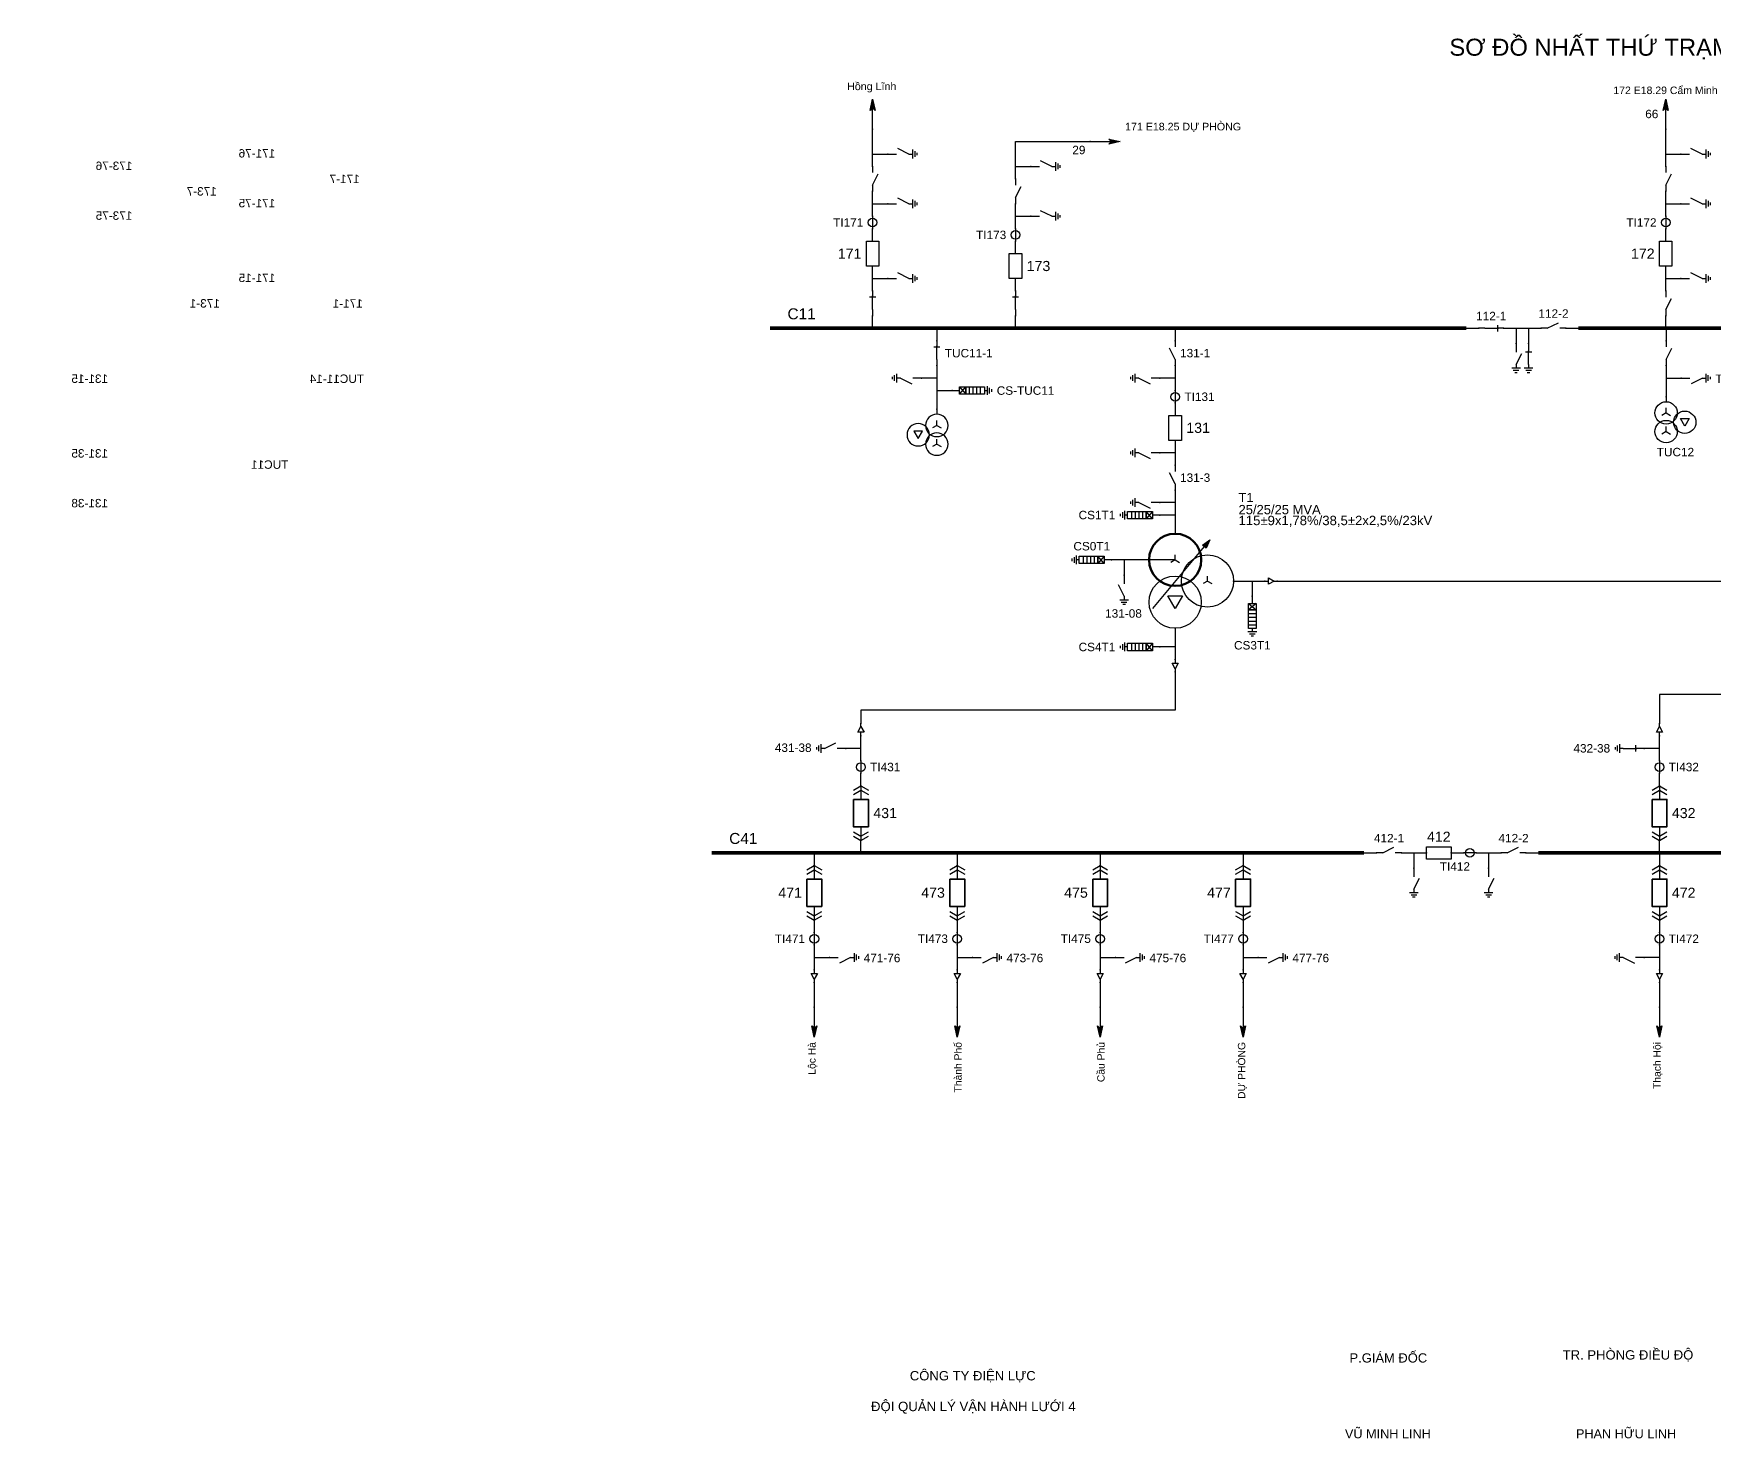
# Model space of a CAD drawing. Header units: millimetres. Extents: x -387 to 411, y 7 to 290.
# Drawn here: x -113.6 to 224.1, y 7.4 to 289.9 of the extents above; entities that cross this region are included whole.
import ezdxf

# ---------------------------------------------------------------- set-up
doc = ezdxf.new("R2010")
doc.units = ezdxf.units.MM
for name, color, linetype, lineweight in [('BUSBAR_110KV', 1, 'Continuous', 50), ('BUSBAR_22KV', 5, 'Continuous', 50), ('HV_110KV', 1, 'Continuous', 25), ('MV_22KV', 5, 'Continuous', 25), ('MV_35KV', 30, 'Continuous', 25)]:
    doc.layers.add(name, color=color, linetype=linetype, lineweight=lineweight)
doc.layers.add('SYM_PORTS', color=8, linetype='Continuous', plot=False)
doc.layers.add('TEXT', color=7, linetype='Continuous')
doc.styles.add('SLD_TEXT', font='arial.ttf')

# ---------------------------------------------------------------- blocks, each defined once
blk = doc.blocks.new('SYM_DISCONNECTOR_CLOSED')
at = {"lineweight": 25}
for points in [[(-0.625, 1.25), (0.625, 1.25)], [(0, 2.5), (0, 1.25)], [(0, -1.25), (0, 1.5)], [(0, -1.25), (0, -2.5)]]:
    blk.add_lwpolyline(points, dxfattribs=at)
at = {"layer": 'SYM_PORTS'}
for p in [(0, 2.5), (0, -2.5)]:
    blk.add_point(p, dxfattribs=at)
blk.add_attdef('DEVICE_CODE', (1.625, -0.5), '', height=2)
blk = doc.blocks.new('SYM_EARTHING_SWITCH_OPEN')
at = {"lineweight": 25}
for points in [[(0, -1.25), (-1.125, 1)], [(0, 3), (0, 1.25)], [(-0.875, -2), (0.875, -2)], [(-0.5625, -2.4375), (0.5625, -2.4375)], [(-0.25, -2.875), (0.25, -2.875)], [(0, -1.25), (0, -2)]]:
    blk.add_lwpolyline(points, dxfattribs=at)
at = {"layer": 'SYM_PORTS'}
blk.add_point((0, 3), dxfattribs=at)
blk.add_attdef('DEVICE_CODE', (1.875, 0), '', height=2)
blk = doc.blocks.new('SYM_CIRCUIT_BREAKER')
at = {"lineweight": 25}
blk.add_lwpolyline([(-1.25, 2.5), (1.25, 2.5), (1.25, -2.5), (-1.25, -2.5)], close=True, dxfattribs=at)
at = {"layer": 'SYM_PORTS'}
for p in [(0, 2.5), (0, -2.5)]:
    blk.add_point(p, dxfattribs=at)
blk.add_attdef('DEVICE_CODE', (2.25, -0.5), '', height=2)
at = {"flags": 1}
blk.add_attdef('RATING', (2.25, -3.5), '', height=2, dxfattribs=at)
blk = doc.blocks.new('SYM_CURRENT_TRANSFORMER')
at = {"lineweight": 25}
blk.add_lwpolyline([(0, 1.25), (0, -1.25)], dxfattribs=at)
blk.add_circle((0, 0), 0.875, dxfattribs=at)
at = {"layer": 'SYM_PORTS'}
for p in [(0, 1.25), (0, -1.25)]:
    blk.add_point(p, dxfattribs=at)
blk.add_attdef('DEVICE_CODE', (1.875, -1.75), '', height=2)
at = {"flags": 1}
blk.add_attdef('RATIO', (1.875, -4.75), '', height=2, dxfattribs=at)
blk = doc.blocks.new('SYM_DISCONNECTOR_OPEN')
at = {"lineweight": 25}
for points in [[(0, -1.25), (-1.125, 1)], [(0, 2.5), (0, 1.25)], [(0, -1.25), (0, -2.5)]]:
    blk.add_lwpolyline(points, dxfattribs=at)
at = {"layer": 'SYM_PORTS'}
for p in [(0, 2.5), (0, -2.5)]:
    blk.add_point(p, dxfattribs=at)
blk.add_attdef('DEVICE_CODE', (1, -0.5), '', height=2)
blk = doc.blocks.new('SYM_LINE_FEEDER_ARROW')
blk.add_hatch(color=7).paths.add_polyline_path([(0, -3), (-0.5, -0.75), (0, -1.25), (0.5, -0.75)])
at = {"lineweight": 25}
blk.add_lwpolyline([(0, 3), (0, -1.25)], dxfattribs=at)
blk.add_lwpolyline([(0, -3), (-0.5, -0.75), (0, -1.25), (0.5, -0.75)], close=True, dxfattribs=at)
at = {"layer": 'SYM_PORTS'}
blk.add_point((0, 3), dxfattribs=at)
blk.add_attdef('LINE_NAME', (1.5, 0), '', height=2)
blk = doc.blocks.new('SYM_SURGE_ARRESTER')
at = {"lineweight": 25}
for points in [[(0, 4), (0, 2.5)], [(-0.75, 2.5), (0.75, 1.25)], [(0.75, 2.5), (-0.75, 1.25)], [(-0.75, 0.5), (0.75, 0.5)], [(-0.875, -3.125), (0.875, -3.125)], [(-0.75, -0.25), (0.75, -0.25)], [(-0.75, -1), (0.75, -1)], [(-0.75, -1.75), (0.75, -1.75)], [(0, -2.5), (0, -3.125)], [(-0.5625, -3.5625), (0.5625, -3.5625)], [(-0.25, -4), (0.25, -4)]]:
    blk.add_lwpolyline(points, dxfattribs=at)
for points in [[(-0.75, 2.5), (0.75, 2.5), (0.75, 1.25), (-0.75, 1.25)], [(-0.75, 1.25), (0.75, 1.25), (0.75, -2.5), (-0.75, -2.5)]]:
    blk.add_lwpolyline(points, close=True, dxfattribs=at)
at = {"layer": 'SYM_PORTS'}
blk.add_point((0, 4), dxfattribs=at)
blk.add_attdef('DEVICE_CODE', (1.875, 1), '', height=2)
blk = doc.blocks.new('SYM_VOLTAGE_TRANSFORMER')
at = {"lineweight": 25}
for points in [[(0, 4.625), (0, 3.625)], [(0, 1.375), (-0.8625, 0.875)], [(0, 1.375), (0, 2.375)], [(0, 1.375), (0.8625, 0.875)], [(0, -2.375), (-0.8625, -2.875)], [(0, -2.375), (0, -1.375)], [(0, -2.375), (0.8625, -2.875)]]:
    blk.add_lwpolyline(points, dxfattribs=at)
blk.add_lwpolyline([(2.875, 0.25), (4.625, 0.25), (3.75, -1.25)], close=True, dxfattribs=at)
for centre in [(0, 1.375), (3.75, -0.5), (0, -2.375)]:
    blk.add_circle(centre, 2.25, dxfattribs=at)
at = {"layer": 'SYM_PORTS'}
blk.add_point((0, 4.625), dxfattribs=at)
blk.add_attdef('DEVICE_CODE', (7, 1.625), '', height=2)
at = {"flags": 1}
blk.add_attdef('RATIO', (7, -1.375), '', height=2, dxfattribs=at)
blk = doc.blocks.new('SYM_TRANSFORMER_3W')
blk.add_hatch(color=7).paths.add_polyline_path([(3.75, 8.25), (3.0125, 6.575), (2.2375, 7.225)])
at = {"lineweight": 25}
for points in [[(-7.75, -5.5), (3.0125, 7.35)], [(-3.25, 4.25), (-8.5, 4.25)], [(-3.25, 4.25), (-4.1125, 3.75)], [(-3.25, 4.25), (-3.25, 5.25)], [(-3.25, 4.25), (-2.3875, 3.75)], [(3.25, 0), (2.3875, -0.5)], [(3.25, 0), (3.25, 1)], [(3.25, 0), (4.1125, -0.5)]]:
    blk.add_lwpolyline(points, dxfattribs=at)
for points in [[(3.75, 8.25), (3.0125, 6.575), (2.2375, 7.225)], [(-4.75, -3), (-1.75, -3), (-3.25, -5.5)]]:
    blk.add_lwpolyline(points, close=True, dxfattribs=at)
at = {"lineweight": 50}
blk.add_circle((-3.25, 4.25), 5.25, dxfattribs=at)
at = {"lineweight": 25}
for centre in [(3.25, 0), (-3.25, -4.25)]:
    blk.add_circle(centre, 5.25, dxfattribs=at)
at = {"layer": 'SYM_PORTS'}
for p in [(-3.25, 9.5), (-8.5, 4.25), (8.5, 0), (-3.25, -9.5)]:
    blk.add_point(p, dxfattribs=at)
blk.add_attdef('DEVICE_CODE', (9.5, 6.5), '', height=2)
at = {"flags": 1}
for tag, p in [('POWER', (9.5, 3.5)), ('VOLTAGE_RATIO', (9.5, 0.5))]:
    blk.add_attdef(tag, p, '', height=2, dxfattribs=at)
blk = doc.blocks.new('SYM_CABLE_TERMINATION')
at = {"lineweight": 25}
blk.add_lwpolyline([(-0.625, 0.5), (0.625, 0.5), (0, -0.625)], close=True, dxfattribs=at)
for points in [[(0, 1.25), (0, 0.5)], [(0, -0.625), (0, -1.25)]]:
    blk.add_lwpolyline(points, dxfattribs=at)
at = {"layer": 'SYM_PORTS'}
for p in [(0, 1.25), (0, -1.25)]:
    blk.add_point(p, dxfattribs=at)
blk = doc.blocks.new('SYM_EARTHING_SWITCH_CLOSED')
at = {"lineweight": 25}
for points in [[(-0.625, 1.25), (0.625, 1.25)], [(0, 3), (0, 1.25)], [(0, -1.25), (0, 1.5)], [(-0.875, -2), (0.875, -2)], [(-0.5625, -2.4375), (0.5625, -2.4375)], [(-0.25, -2.875), (0.25, -2.875)], [(0, -1.25), (0, -2)]]:
    blk.add_lwpolyline(points, dxfattribs=at)
at = {"layer": 'SYM_PORTS'}
blk.add_point((0, 3), dxfattribs=at)
blk.add_attdef('DEVICE_CODE', (1.875, 0), '', height=2)
blk = doc.blocks.new('SYM_DRAWOUT_BREAKER')
at = {"lineweight": 25}
for points in [[(-1.5, 4.625), (0, 5.5), (1.5, 4.625)], [(-1.5, 3.75), (0, 4.625), (1.5, 3.75)], [(0, 5.5), (0, 2.75)], [(0, -2.75), (0, -5.5)], [(-1.5, -3.75), (0, -4.625), (1.5, -3.75)], [(-1.5, -4.625), (0, -5.5), (1.5, -4.625)]]:
    blk.add_lwpolyline(points, dxfattribs=at)
at = {"lineweight": 35}
blk.add_lwpolyline([(-1.5, 2.75), (1.5, 2.75), (1.5, -2.75), (-1.5, -2.75)], close=True, dxfattribs=at)
at = {"layer": 'SYM_PORTS'}
for p in [(0, 5.5), (0, -5.5)]:
    blk.add_point(p, dxfattribs=at)
blk.add_attdef('DEVICE_CODE', (2.5, 2.5), '', height=2)
at = {"flags": 1}
blk.add_attdef('RATING', (2.5, -0.5), '', height=2, dxfattribs=at)

msp = doc.modelspace()

# ---------------------------------------------------------------- linework, layer by layer
at = {"layer": 'BUSBAR_110KV', "const_width": 0.734}
for points in [[(34.45, 230.63), (174.41, 230.63)], [(196.94, 230.63), (327.4, 230.63)]]:
    msp.add_lwpolyline(points, dxfattribs=at)
at = {"layer": 'BUSBAR_22KV', "const_width": 0.734}
for points in [[(22.74, 125.13), (153.87, 125.13)], [(188.92, 125.13), (294.83, 125.13)]]:
    msp.add_lwpolyline(points, dxfattribs=at)
at = {"layer": 'HV_110KV'}
for points in [[(55.07, 265.68), (55.07, 270.7)], [(214.51, 265.68), (214.51, 270.7)], [(83.8, 263.18), (83.8, 268.19), (98.84, 268.19)], [(55.07, 263.18), (55.07, 265.68)], [(55.07, 265.68), (58.12, 265.68)], [(214.51, 263.18), (214.51, 265.68)], [(214.51, 265.68), (217.56, 265.68)], [(83.8, 260.67), (83.8, 263.18)], [(83.8, 263.18), (86.85, 263.18)], [(55.07, 255.67), (55.07, 258.18)], [(214.51, 255.67), (214.51, 258.18)], [(55.07, 253.16), (55.07, 255.67)], [(55.07, 255.67), (58.12, 255.67)], [(83.8, 253.16), (83.8, 255.67)], [(214.51, 253.16), (214.51, 255.67)], [(214.51, 255.67), (217.56, 255.67)], [(55.07, 248.15), (55.07, 250.66)], [(83.8, 250.65), (83.8, 253.16)], [(83.8, 253.16), (86.85, 253.16)], [(214.51, 248.15), (214.51, 250.66)], [(83.8, 245.65), (83.8, 248.15)], [(55.07, 240.65), (55.07, 243.15)], [(214.51, 240.65), (214.51, 243.15)], [(55.07, 238.14), (55.07, 240.65)], [(55.07, 240.65), (58.12, 240.65)], [(83.8, 238.14), (83.8, 240.65)], [(214.51, 238.14), (214.51, 240.65)], [(214.51, 240.65), (217.56, 240.65)], [(55.07, 230.63), (55.07, 233.14)], [(83.8, 230.63), (83.8, 233.14)], [(214.51, 230.63), (214.51, 233.14)], [(67.99, 230.63), (67.99, 228.12)], [(115.89, 230.63), (115.89, 228.12)], [(174.41, 230.63), (176.91, 230.63)], [(181.91, 230.63), (184.42, 230.63)], [(184.42, 230.63), (184.42, 227.58)], [(184.42, 230.63), (186.93, 230.63)], [(186.93, 230.63), (186.93, 227.58)], [(186.93, 230.63), (189.44, 230.63)], [(194.44, 230.63), (196.94, 230.63)], [(214.57, 230.63), (214.57, 228.12)], [(67.99, 223.12), (67.99, 220.62)], [(115.89, 223.12), (115.89, 220.62)], [(214.57, 223.12), (214.57, 220.62)], [(67.99, 220.62), (64.93, 220.62)], [(67.99, 220.62), (67.99, 218.11)], [(115.89, 220.62), (112.84, 220.62)], [(115.89, 220.62), (115.89, 218.11)], [(214.57, 220.62), (217.62, 220.62)], [(214.57, 220.62), (214.57, 216.86)], [(67.99, 218.11), (71.04, 218.11)], [(67.99, 218.11), (67.99, 214.35)], [(115.89, 215.61), (115.89, 213.1)], [(115.89, 208.1), (115.89, 205.59)], [(115.89, 205.59), (112.84, 205.59)], [(115.89, 205.59), (115.89, 203.09)], [(115.89, 198.09), (115.89, 195.58)], [(115.89, 195.58), (112.84, 195.58)], [(115.89, 193.07), (112.84, 193.07)], [(115.89, 195.58), (115.89, 193.07)], [(115.89, 193.07), (115.89, 189.31)], [(105.63, 184.06), (103.12, 184.06)], [(110.64, 184.06), (105.63, 184.06)], [(105.63, 184.06), (105.63, 181.01)]]:
    msp.add_lwpolyline(points, dxfattribs=at)
at = {"layer": 'MV_22KV'}
for points in [[(115.89, 170.31), (115.89, 166.55)], [(115.89, 166.55), (112.84, 166.55)], [(115.89, 166.55), (115.89, 164.04)], [(115.89, 161.54), (115.89, 158.84), (115.89, 153.86), (52.73, 153.86), (52.73, 151.16)], [(52.73, 146.15), (52.73, 148.66)], [(213.24, 146.15), (213.24, 148.66)], [(52.73, 146.15), (49.67, 146.15)], [(52.73, 143.65), (52.73, 146.15)], [(213.24, 146.15), (210.19, 146.15)], [(213.24, 143.65), (213.24, 146.15)], [(52.73, 138.64), (52.73, 141.15)], [(213.24, 138.64), (213.24, 141.15)], [(43.36, 125.13), (43.36, 122.62)], [(52.73, 125.13), (52.73, 127.64)], [(72.09, 125.13), (72.09, 122.62)], [(100.81, 125.13), (100.81, 122.62)], [(129.54, 125.13), (129.54, 122.62)], [(153.87, 125.13), (156.37, 125.13)], [(161.37, 125.13), (163.88, 125.13)], [(163.88, 125.13), (163.88, 122.08)], [(163.88, 125.13), (166.39, 125.13)], [(171.39, 125.13), (173.89, 125.13)], [(176.39, 125.13), (178.9, 125.13)], [(178.9, 125.13), (178.9, 122.08)], [(178.9, 125.13), (181.41, 125.13)], [(186.41, 125.13), (188.92, 125.13)], [(213.24, 125.13), (213.24, 127.64)], [(213.24, 125.13), (213.24, 122.62)], [(43.36, 111.62), (43.36, 109.12)], [(72.09, 111.62), (72.09, 109.12)], [(100.81, 111.62), (100.81, 109.12)], [(129.54, 111.62), (129.54, 109.12)], [(213.24, 111.62), (213.24, 109.12)], [(43.36, 106.62), (43.36, 104.11)], [(72.09, 106.62), (72.09, 104.11)], [(100.81, 106.62), (100.81, 104.11)], [(129.54, 106.62), (129.54, 104.11)], [(213.24, 106.62), (213.24, 104.11)], [(43.36, 104.11), (46.41, 104.11)], [(43.36, 104.11), (43.36, 101.6)], [(72.09, 104.11), (75.14, 104.11)], [(72.09, 104.11), (72.09, 101.6)], [(100.81, 104.11), (103.87, 104.11)], [(100.81, 104.11), (100.81, 101.6)], [(129.54, 104.11), (132.6, 104.11)], [(129.54, 104.11), (129.54, 101.6)], [(213.24, 104.11), (210.19, 104.11)], [(213.24, 104.11), (213.24, 101.6)], [(43.36, 99.1), (43.36, 94.09)], [(72.09, 99.1), (72.09, 94.09)], [(100.81, 99.1), (100.81, 94.09)], [(129.54, 99.1), (129.54, 94.09)], [(213.24, 99.1), (213.24, 94.09)]]:
    msp.add_lwpolyline(points, dxfattribs=at)
msp.add_lwpolyline([(259.7, 161.54), (259.7, 158.84), (259.7, 156.97), (239.5, 156.97, 1), (237.5, 156.97), (213.24, 156.97), (213.24, 153.86), (213.24, 151.16)], format="xyb", dxfattribs=at)
at = {"layer": 'MV_35KV'}
msp.add_lwpolyline([(136.41, 179.81), (139.11, 179.81), (238.5, 179.81), (238.5, 155.47), (325.5, 155.47), (325.5, 54.97), (403.5, 54.97), (403.5, 117.97), (391.5, 117.97), (391.5, 120.64, -1), (391.5, 122.64), (391.5, 176.47), (405, 176.47), (405, 258.63), (382.32, 258.63), (379.62, 258.63)], format="xyb", dxfattribs=at)
for points in [[(127.64, 179.81), (131.4, 179.81)], [(131.4, 179.81), (131.4, 176.76)], [(131.4, 179.81), (133.91, 179.81)]]:
    msp.add_lwpolyline(points, dxfattribs=at)

# ---------------------------------------------------------------- block references
at = {"layer": 'HV_110KV'}
for p, rotation in [((55.07, 273.7), 180), ((214.51, 273.7), 180), ((101.84, 268.19), 90)]:
    msp.add_blockref('SYM_LINE_FEEDER_ARROW', p, dxfattribs=dict(at, rotation=rotation))
ref = msp.add_blockref('SYM_EARTHING_SWITCH_OPEN', (220.56, 265.68), dxfattribs=dict(at, xscale=-1, rotation=90))
ref.add_attrib('DEVICE_CODE', '172-76', (224.43, 264.97), dxfattribs={"layer": 'TEXT', "extrusion": (0, 0, -1), "height": 1.696, "style": 'SLD_TEXT'})
ref = msp.add_blockref('SYM_EARTHING_SWITCH_OPEN', (61.12, 265.68), dxfattribs=dict(at, xscale=-1, rotation=90))
ref.add_attrib('DEVICE_CODE', '171-76', (64.99, 264.97), dxfattribs={"layer": 'TEXT', "extrusion": (0, 0, -1), "height": 1.696, "style": 'SLD_TEXT'})
ref = msp.add_blockref('SYM_EARTHING_SWITCH_OPEN', (89.85, 263.18), dxfattribs=dict(at, xscale=-1, rotation=90))
ref.add_attrib('DEVICE_CODE', '173-76', (93.72, 262.46), dxfattribs={"layer": 'TEXT', "extrusion": (0, 0, -1), "height": 1.696, "style": 'SLD_TEXT'})
ref = msp.add_blockref('SYM_DISCONNECTOR_OPEN', (214.51, 260.68), dxfattribs=dict(at, xscale=-1))
ref.add_attrib('DEVICE_CODE', '172-7', (207.46, 259.82), dxfattribs={"layer": 'TEXT', "extrusion": (0, 0, -1), "height": 1.696, "style": 'SLD_TEXT'})
ref = msp.add_blockref('SYM_DISCONNECTOR_OPEN', (83.8, 258.17), dxfattribs=dict(at, xscale=-1))
ref.add_attrib('DEVICE_CODE', '173-7', (76.75, 257.33), dxfattribs={"layer": 'TEXT', "extrusion": (0, 0, -1), "height": 1.696, "style": 'SLD_TEXT'})
ref = msp.add_blockref('SYM_DISCONNECTOR_OPEN', (55.07, 260.68), dxfattribs=dict(at, xscale=-1))
ref.add_attrib('DEVICE_CODE', '171-7', (48.02, 259.82), dxfattribs={"layer": 'TEXT', "extrusion": (0, 0, -1), "height": 1.696, "style": 'SLD_TEXT'})
ref = msp.add_blockref('SYM_EARTHING_SWITCH_OPEN', (220.56, 255.67), dxfattribs=dict(at, xscale=-1, rotation=90))
ref.add_attrib('DEVICE_CODE', '172-75', (224.43, 254.96), dxfattribs={"layer": 'TEXT', "extrusion": (0, 0, -1), "height": 1.696, "style": 'SLD_TEXT'})
ref = msp.add_blockref('SYM_EARTHING_SWITCH_OPEN', (61.12, 255.67), dxfattribs=dict(at, xscale=-1, rotation=90))
ref.add_attrib('DEVICE_CODE', '171-75', (64.99, 254.96), dxfattribs={"layer": 'TEXT', "extrusion": (0, 0, -1), "height": 1.696, "style": 'SLD_TEXT'})
ref = msp.add_blockref('SYM_EARTHING_SWITCH_OPEN', (89.85, 253.16), dxfattribs=dict(at, xscale=-1, rotation=90))
ref.add_attrib('DEVICE_CODE', '173-75', (93.72, 252.45), dxfattribs={"layer": 'TEXT', "extrusion": (0, 0, -1), "height": 1.696, "style": 'SLD_TEXT'})
ref = msp.add_blockref('SYM_CURRENT_TRANSFORMER', (55.07, 251.91), dxfattribs=at)
ref.add_attrib('DEVICE_CODE', 'TI171', (47.15, 251.06), dxfattribs={"layer": 'TEXT', "height": 1.696, "style": 'SLD_TEXT'})
ref = msp.add_blockref('SYM_CURRENT_TRANSFORMER', (83.8, 249.4), dxfattribs=at)
ref.add_attrib('DEVICE_CODE', 'TI173', (75.88, 248.57), dxfattribs={"layer": 'TEXT', "height": 1.696, "style": 'SLD_TEXT'})
ref = msp.add_blockref('SYM_CURRENT_TRANSFORMER', (214.51, 251.91), dxfattribs=at)
ref.add_attrib('DEVICE_CODE', 'TI172', (206.59, 251.06), dxfattribs={"layer": 'TEXT', "height": 1.696, "style": 'SLD_TEXT'})
ref = msp.add_blockref('SYM_CIRCUIT_BREAKER', (55.07, 245.65), dxfattribs=at)
ref.add_attrib('DEVICE_CODE', '171', (48.08, 244.63), dxfattribs={"layer": 'TEXT', "height": 2.038, "style": 'SLD_TEXT'})
ref = msp.add_blockref('SYM_CIRCUIT_BREAKER', (214.51, 245.65), dxfattribs=at)
ref.add_attrib('DEVICE_CODE', '172', (207.52, 244.63), dxfattribs={"layer": 'TEXT', "height": 2.038, "style": 'SLD_TEXT'})
ref = msp.add_blockref('SYM_CIRCUIT_BREAKER', (83.8, 243.15), dxfattribs=at)
ref.add_attrib('DEVICE_CODE', '173', (86.04, 242.14), dxfattribs={"layer": 'TEXT', "height": 2.04, "style": 'SLD_TEXT'})
ref = msp.add_blockref('SYM_EARTHING_SWITCH_OPEN', (220.56, 240.65), dxfattribs=dict(at, xscale=-1, rotation=90))
ref.add_attrib('DEVICE_CODE', '172-25', (224.43, 239.93), dxfattribs={"layer": 'TEXT', "extrusion": (0, 0, -1), "height": 1.696, "style": 'SLD_TEXT'})
ref = msp.add_blockref('SYM_EARTHING_SWITCH_OPEN', (61.12, 240.65), dxfattribs=dict(at, xscale=-1, rotation=90))
ref.add_attrib('DEVICE_CODE', '171-15', (64.99, 239.93), dxfattribs={"layer": 'TEXT', "extrusion": (0, 0, -1), "height": 1.696, "style": 'SLD_TEXT'})
ref = msp.add_blockref('SYM_DISCONNECTOR_OPEN', (214.51, 235.64), dxfattribs=dict(at, xscale=-1))
ref.add_attrib('DEVICE_CODE', '172-2', (207.46, 234.79), dxfattribs={"layer": 'TEXT', "extrusion": (0, 0, -1), "height": 1.696, "style": 'SLD_TEXT'})
ref = msp.add_blockref('SYM_DISCONNECTOR_CLOSED', (83.8, 235.64), dxfattribs=dict(at, xscale=-1))
ref.add_attrib('DEVICE_CODE', '173-1', (76.13, 234.8), dxfattribs={"layer": 'TEXT', "extrusion": (0, 0, -1), "height": 1.696, "style": 'SLD_TEXT'})
ref = msp.add_blockref('SYM_DISCONNECTOR_CLOSED', (55.07, 235.64), dxfattribs=dict(at, xscale=-1))
ref.add_attrib('DEVICE_CODE', '171-1', (47.4, 234.79), dxfattribs={"layer": 'TEXT', "extrusion": (0, 0, -1), "height": 1.696, "style": 'SLD_TEXT'})
ref = msp.add_blockref('SYM_DISCONNECTOR_CLOSED', (179.41, 230.63), dxfattribs=dict(at, rotation=270))
ref.add_attrib('DEVICE_CODE', '112-1', (176.39, 232.25), dxfattribs={"layer": 'TEXT', "height": 1.696, "style": 'SLD_TEXT'})
ref = msp.add_blockref('SYM_DISCONNECTOR_OPEN', (191.94, 230.63), dxfattribs=dict(at, rotation=270))
ref.add_attrib('DEVICE_CODE', '112-2', (188.91, 232.75), dxfattribs={"layer": 'TEXT', "height": 1.696, "style": 'SLD_TEXT'})
ref = msp.add_blockref('SYM_DISCONNECTOR_OPEN', (214.57, 225.62), dxfattribs=dict(at, xscale=-1))
ref.add_attrib('DEVICE_CODE', 'TUC12-2', (203.97, 224.78), dxfattribs={"layer": 'TEXT', "extrusion": (0, 0, -1), "height": 1.696, "style": 'SLD_TEXT'})
ref = msp.add_blockref('SYM_EARTHING_SWITCH_CLOSED', (186.93, 224.58), dxfattribs=dict(at, xscale=-1))
ref.add_attrib('DEVICE_CODE', '112-25', (190.61, 219.01), dxfattribs={"layer": 'TEXT', "extrusion": (0, 0, -1), "height": 1.696, "style": 'SLD_TEXT'})
ref = msp.add_blockref('SYM_EARTHING_SWITCH_OPEN', (184.42, 224.58), dxfattribs=dict(at, xscale=-1))
ref.add_attrib('DEVICE_CODE', '112-15', (180.86, 219.01), dxfattribs={"layer": 'TEXT', "extrusion": (0, 0, -1), "height": 1.696, "style": 'SLD_TEXT'})
ref = msp.add_blockref('SYM_DISCONNECTOR_CLOSED', (67.99, 225.62), dxfattribs=at)
ref.add_attrib('DEVICE_CODE', 'TUC11-1', (69.6, 224.78), dxfattribs={"layer": 'TEXT', "height": 1.696, "style": 'SLD_TEXT'})
ref = msp.add_blockref('SYM_DISCONNECTOR_OPEN', (115.89, 225.62), dxfattribs=at)
ref.add_attrib('DEVICE_CODE', '131-1', (116.88, 224.79), dxfattribs={"layer": 'TEXT', "height": 1.696, "style": 'SLD_TEXT'})
ref = msp.add_blockref('SYM_EARTHING_SWITCH_OPEN', (253.65, 220.62), dxfattribs=dict(at, xscale=-1, rotation=270))
ref.add_attrib('DEVICE_CODE', '132-25', (242.41, 219.65), dxfattribs={"layer": 'TEXT', "extrusion": (0, 0, -1), "height": 1.696, "style": 'SLD_TEXT'})
ref = msp.add_blockref('SYM_EARTHING_SWITCH_OPEN', (109.84, 220.62), dxfattribs=dict(at, xscale=-1, rotation=270))
ref.add_attrib('DEVICE_CODE', '131-15', (98.6, 219.65), dxfattribs={"layer": 'TEXT', "extrusion": (0, 0, -1), "height": 1.696, "style": 'SLD_TEXT'})
ref = msp.add_blockref('SYM_EARTHING_SWITCH_OPEN', (61.93, 220.62), dxfattribs=dict(at, xscale=-1, rotation=270))
ref.add_attrib('DEVICE_CODE', 'TUC11-14', (47.15, 219.64), dxfattribs={"layer": 'TEXT', "extrusion": (0, 0, -1), "height": 1.696, "style": 'SLD_TEXT'})
ref = msp.add_blockref('SYM_EARTHING_SWITCH_OPEN', (220.62, 220.62), dxfattribs=dict(at, rotation=90))
ref.add_attrib('DEVICE_CODE', 'TUC12-24', (224.49, 219.64), dxfattribs={"layer": 'TEXT', "height": 1.696, "style": 'SLD_TEXT'})
ref = msp.add_blockref('SYM_SURGE_ARRESTER', (75.04, 218.11), dxfattribs=dict(at, rotation=90))
ref.add_attrib('DEVICE_CODE', 'CS-TUC11', (80.03, 217.26), dxfattribs={"layer": 'TEXT', "height": 1.696, "style": 'SLD_TEXT'})
ref = msp.add_blockref('SYM_CURRENT_TRANSFORMER', (115.89, 216.86), dxfattribs=at)
ref.add_attrib('DEVICE_CODE', 'TI131', (117.76, 216.02), dxfattribs={"layer": 'TEXT', "height": 1.696, "style": 'SLD_TEXT'})
ref = msp.add_blockref('SYM_VOLTAGE_TRANSFORMER', (214.57, 212.23), dxfattribs=at)
ref.add_attrib('DEVICE_CODE', 'TUC12', (212.7, 204.89), dxfattribs={"layer": 'TEXT', "height": 1.696, "style": 'SLD_TEXT'})
ref = msp.add_blockref('SYM_VOLTAGE_TRANSFORMER', (67.99, 209.72), dxfattribs=dict(at, xscale=-1))
ref.add_attrib('DEVICE_CODE', 'TUC11', (62.36, 202.38), dxfattribs={"layer": 'TEXT', "extrusion": (0, 0, -1), "height": 1.696, "style": 'SLD_TEXT'})
ref = msp.add_blockref('SYM_CIRCUIT_BREAKER', (115.89, 210.6), dxfattribs=at)
ref.add_attrib('DEVICE_CODE', '131', (118.13, 209.6), dxfattribs={"layer": 'TEXT', "height": 2.04, "style": 'SLD_TEXT'})
ref = msp.add_blockref('SYM_EARTHING_SWITCH_OPEN', (253.65, 205.59), dxfattribs=dict(at, xscale=-1, rotation=270))
ref.add_attrib('DEVICE_CODE', '132-35', (242.41, 204.63), dxfattribs={"layer": 'TEXT', "extrusion": (0, 0, -1), "height": 1.696, "style": 'SLD_TEXT'})
ref = msp.add_blockref('SYM_EARTHING_SWITCH_OPEN', (109.84, 205.59), dxfattribs=dict(at, xscale=-1, rotation=270))
ref.add_attrib('DEVICE_CODE', '131-35', (98.6, 204.63), dxfattribs={"layer": 'TEXT', "extrusion": (0, 0, -1), "height": 1.696, "style": 'SLD_TEXT'})
ref = msp.add_blockref('SYM_DISCONNECTOR_OPEN', (115.89, 200.59), dxfattribs=at)
ref.add_attrib('DEVICE_CODE', '131-3', (116.88, 199.75), dxfattribs={"layer": 'TEXT', "height": 1.696, "style": 'SLD_TEXT'})
ref = msp.add_blockref('SYM_EARTHING_SWITCH_OPEN', (253.65, 195.58), dxfattribs=dict(at, xscale=-1, rotation=270))
ref.add_attrib('DEVICE_CODE', '132-38', (242.41, 194.62), dxfattribs={"layer": 'TEXT', "extrusion": (0, 0, -1), "height": 1.696, "style": 'SLD_TEXT'})
ref = msp.add_blockref('SYM_EARTHING_SWITCH_OPEN', (109.84, 195.58), dxfattribs=dict(at, xscale=-1, rotation=270))
ref.add_attrib('DEVICE_CODE', '131-38', (98.6, 194.62), dxfattribs={"layer": 'TEXT', "extrusion": (0, 0, -1), "height": 1.696, "style": 'SLD_TEXT'})
ref = msp.add_blockref('SYM_TRANSFORMER_3W', (119.14, 179.81), dxfattribs=at)
ref.add_attrib('DEVICE_CODE', 'T1', (128.63, 195.68), dxfattribs={"layer": 'TEXT', "height": 1.858, "style": 'SLD_TEXT'})
ref = msp.add_blockref('SYM_SURGE_ARRESTER', (108.84, 193.07), dxfattribs=dict(at, rotation=270))
ref.add_attrib('DEVICE_CODE', 'CS1T1', (96.48, 192.23), dxfattribs={"layer": 'TEXT', "height": 1.696, "style": 'SLD_TEXT'})
ref = msp.add_blockref('SYM_SURGE_ARRESTER', (99.12, 184.06), dxfattribs=dict(at, rotation=270))
ref.add_attrib('DEVICE_CODE', 'CS0T1', (95.44, 185.96), dxfattribs={"layer": 'TEXT', "height": 1.696, "style": 'SLD_TEXT'})
ref = msp.add_blockref('SYM_EARTHING_SWITCH_OPEN', (105.63, 178.01), dxfattribs=at)
ref.add_attrib('DEVICE_CODE', '131-08', (101.82, 172.44), dxfattribs={"layer": 'TEXT', "height": 1.696, "style": 'SLD_TEXT'})
at = {"layer": 'MV_22KV'}
ref = msp.add_blockref('SYM_SURGE_ARRESTER', (108.84, 166.55), dxfattribs=dict(at, rotation=270))
ref.add_attrib('DEVICE_CODE', 'CS4T1', (96.48, 165.7), dxfattribs={"layer": 'TEXT', "height": 1.696, "style": 'SLD_TEXT'})
for name, p in [('SYM_CABLE_TERMINATION', (115.89, 162.79)), ('SYM_CABLE_TERMINATION', (43.36, 100.35)), ('SYM_CABLE_TERMINATION', (72.09, 100.35)), ('SYM_CABLE_TERMINATION', (100.81, 100.35)), ('SYM_CABLE_TERMINATION', (129.54, 100.35)), ('SYM_CABLE_TERMINATION', (213.24, 100.35)), ('SYM_LINE_FEEDER_ARROW', (43.36, 91.09)), ('SYM_LINE_FEEDER_ARROW', (72.09, 91.09)), ('SYM_LINE_FEEDER_ARROW', (100.81, 91.09)), ('SYM_LINE_FEEDER_ARROW', (129.54, 91.09)), ('SYM_LINE_FEEDER_ARROW', (213.24, 91.09))]:
    msp.add_blockref(name, p, dxfattribs=at)
ref = msp.add_blockref('SYM_VOLTAGE_TRANSFORMER', (238.88, 146.03), dxfattribs=dict(at, xscale=-1, rotation=180))
ref.add_attrib('DEVICE_CODE', 'TUC42', (237, 151.68), dxfattribs={"layer": 'TEXT', "extrusion": (0, 0, -1), "height": 1.696, "style": 'SLD_TEXT'})
at = {"layer": 'MV_22KV', "rotation": 180}
for p in [(52.73, 149.91), (213.24, 149.91)]:
    msp.add_blockref('SYM_CABLE_TERMINATION', p, dxfattribs=at)
at = {"layer": 'MV_22KV'}
ref = msp.add_blockref('SYM_EARTHING_SWITCH_OPEN', (46.67, 146.15), dxfattribs=dict(at, rotation=270))
ref.add_attrib('DEVICE_CODE', '431-38', (35.43, 145.44), dxfattribs={"layer": 'TEXT', "height": 1.696, "style": 'SLD_TEXT'})
ref = msp.add_blockref('SYM_EARTHING_SWITCH_CLOSED', (207.19, 146.15), dxfattribs=dict(at, rotation=270))
ref.add_attrib('DEVICE_CODE', '432-38', (195.95, 145.32), dxfattribs={"layer": 'TEXT', "height": 1.696, "style": 'SLD_TEXT'})
ref = msp.add_blockref('SYM_CURRENT_TRANSFORMER', (52.73, 142.4), dxfattribs=at)
ref.add_attrib('DEVICE_CODE', 'TI431', (54.59, 141.56), dxfattribs={"layer": 'TEXT', "height": 1.696, "style": 'SLD_TEXT'})
ref = msp.add_blockref('SYM_CURRENT_TRANSFORMER', (213.24, 142.4), dxfattribs=at)
ref.add_attrib('DEVICE_CODE', 'TI432', (215.11, 141.56), dxfattribs={"layer": 'TEXT', "height": 1.696, "style": 'SLD_TEXT'})
ref = msp.add_blockref('SYM_DRAWOUT_BREAKER', (52.73, 133.14), dxfattribs=at)
ref.add_attrib('DEVICE_CODE', '431', (55.22, 132.13), dxfattribs={"layer": 'TEXT', "height": 2.04, "style": 'SLD_TEXT'})
ref = msp.add_blockref('SYM_DRAWOUT_BREAKER', (213.24, 133.14), dxfattribs=at)
ref.add_attrib('DEVICE_CODE', '432', (215.73, 132.13), dxfattribs={"layer": 'TEXT', "height": 2.04, "style": 'SLD_TEXT'})
ref = msp.add_blockref('SYM_EARTHING_SWITCH_OPEN', (244.93, 127.64), dxfattribs=dict(at, xscale=-1, rotation=90))
ref.add_attrib('DEVICE_CODE', 'TUC42-24', (248.8, 126.92), dxfattribs={"layer": 'TEXT', "extrusion": (0, 0, -1), "height": 1.696, "style": 'SLD_TEXT'})
ref = msp.add_blockref('SYM_DISCONNECTOR_OPEN', (158.87, 125.13), dxfattribs=dict(at, rotation=270))
ref.add_attrib('DEVICE_CODE', '412-1', (155.85, 127.25), dxfattribs={"layer": 'TEXT', "height": 1.696, "style": 'SLD_TEXT'})
ref = msp.add_blockref('SYM_CIRCUIT_BREAKER', (168.89, 125.13), dxfattribs=dict(at, rotation=270))
ref.add_attrib('DEVICE_CODE', '412', (166.51, 127.37), dxfattribs={"layer": 'TEXT', "height": 2.038, "style": 'SLD_TEXT'})
ref = msp.add_blockref('SYM_DISCONNECTOR_OPEN', (183.91, 125.13), dxfattribs=dict(at, rotation=270))
ref.add_attrib('DEVICE_CODE', '412-2', (180.88, 127.25), dxfattribs={"layer": 'TEXT', "height": 1.696, "style": 'SLD_TEXT'})
ref = msp.add_blockref('SYM_CURRENT_TRANSFORMER', (175.14, 125.13), dxfattribs=dict(at, rotation=270))
ref.add_attrib('DEVICE_CODE', 'TI412', (169.09, 121.56), dxfattribs={"layer": 'TEXT', "height": 1.696, "style": 'SLD_TEXT'})
ref = msp.add_blockref('SYM_EARTHING_SWITCH_OPEN', (178.9, 119.08), dxfattribs=dict(at, xscale=-1))
ref.add_attrib('DEVICE_CODE', '412-25', (175.34, 113.51), dxfattribs={"layer": 'TEXT', "extrusion": (0, 0, -1), "height": 1.696, "style": 'SLD_TEXT'})
ref = msp.add_blockref('SYM_EARTHING_SWITCH_OPEN', (163.88, 119.08), dxfattribs=dict(at, xscale=-1))
ref.add_attrib('DEVICE_CODE', '412-15', (160.32, 113.51), dxfattribs={"layer": 'TEXT', "extrusion": (0, 0, -1), "height": 1.696, "style": 'SLD_TEXT'})
ref = msp.add_blockref('SYM_DRAWOUT_BREAKER', (43.36, 117.12), dxfattribs=at)
ref.add_attrib('DEVICE_CODE', '471', (36.12, 116.1), dxfattribs={"layer": 'TEXT', "height": 2.038, "style": 'SLD_TEXT'})
ref = msp.add_blockref('SYM_DRAWOUT_BREAKER', (72.09, 117.12), dxfattribs=at)
ref.add_attrib('DEVICE_CODE', '473', (64.85, 116.12), dxfattribs={"layer": 'TEXT', "height": 2.04, "style": 'SLD_TEXT'})
ref = msp.add_blockref('SYM_DRAWOUT_BREAKER', (100.81, 117.12), dxfattribs=at)
ref.add_attrib('DEVICE_CODE', '475', (93.58, 116.12), dxfattribs={"layer": 'TEXT', "height": 2.042, "style": 'SLD_TEXT'})
ref = msp.add_blockref('SYM_DRAWOUT_BREAKER', (129.54, 117.12), dxfattribs=at)
ref.add_attrib('DEVICE_CODE', '477', (122.31, 116.11), dxfattribs={"layer": 'TEXT', "height": 2.041, "style": 'SLD_TEXT'})
ref = msp.add_blockref('SYM_DRAWOUT_BREAKER', (213.24, 117.12), dxfattribs=at)
ref.add_attrib('DEVICE_CODE', '472', (215.73, 116.1), dxfattribs={"layer": 'TEXT', "height": 2.038, "style": 'SLD_TEXT'})
ref = msp.add_blockref('SYM_CURRENT_TRANSFORMER', (43.36, 107.87), dxfattribs=at)
ref.add_attrib('DEVICE_CODE', 'TI471', (35.43, 107.02), dxfattribs={"layer": 'TEXT', "height": 1.696, "style": 'SLD_TEXT'})
ref = msp.add_blockref('SYM_CURRENT_TRANSFORMER', (72.09, 107.87), dxfattribs=at)
ref.add_attrib('DEVICE_CODE', 'TI473', (64.16, 107.03), dxfattribs={"layer": 'TEXT', "height": 1.696, "style": 'SLD_TEXT'})
ref = msp.add_blockref('SYM_CURRENT_TRANSFORMER', (100.81, 107.87), dxfattribs=at)
ref.add_attrib('DEVICE_CODE', 'TI475', (92.89, 107.03), dxfattribs={"layer": 'TEXT', "height": 1.696, "style": 'SLD_TEXT'})
ref = msp.add_blockref('SYM_CURRENT_TRANSFORMER', (129.54, 107.87), dxfattribs=at)
ref.add_attrib('DEVICE_CODE', 'TI477', (121.62, 107.02), dxfattribs={"layer": 'TEXT', "height": 1.696, "style": 'SLD_TEXT'})
ref = msp.add_blockref('SYM_CURRENT_TRANSFORMER', (213.24, 107.87), dxfattribs=at)
ref.add_attrib('DEVICE_CODE', 'TI472', (215.11, 107.02), dxfattribs={"layer": 'TEXT', "height": 1.696, "style": 'SLD_TEXT'})
ref = msp.add_blockref('SYM_EARTHING_SWITCH_OPEN', (207.19, 104.11), dxfattribs=dict(at, xscale=-1, rotation=270))
ref.add_attrib('DEVICE_CODE', '472-76', (195.95, 103.15), dxfattribs={"layer": 'TEXT', "extrusion": (0, 0, -1), "height": 1.696, "style": 'SLD_TEXT'})
ref = msp.add_blockref('SYM_EARTHING_SWITCH_OPEN', (49.41, 104.11), dxfattribs=dict(at, rotation=90))
ref.add_attrib('DEVICE_CODE', '471-76', (53.28, 103.15), dxfattribs={"layer": 'TEXT', "height": 1.696, "style": 'SLD_TEXT'})
ref = msp.add_blockref('SYM_EARTHING_SWITCH_OPEN', (78.14, 104.11), dxfattribs=dict(at, rotation=90))
ref.add_attrib('DEVICE_CODE', '473-76', (82, 103.15), dxfattribs={"layer": 'TEXT', "height": 1.696, "style": 'SLD_TEXT'})
ref = msp.add_blockref('SYM_EARTHING_SWITCH_OPEN', (106.87, 104.11), dxfattribs=dict(at, rotation=90))
ref.add_attrib('DEVICE_CODE', '475-76', (110.73, 103.15), dxfattribs={"layer": 'TEXT', "height": 1.696, "style": 'SLD_TEXT'})
ref = msp.add_blockref('SYM_EARTHING_SWITCH_OPEN', (135.6, 104.11), dxfattribs=dict(at, rotation=90))
ref.add_attrib('DEVICE_CODE', '477-76', (139.46, 103.15), dxfattribs={"layer": 'TEXT', "height": 1.696, "style": 'SLD_TEXT'})
at = {"layer": 'MV_35KV', "rotation": 90}
msp.add_blockref('SYM_CABLE_TERMINATION', (135.16, 179.81), dxfattribs=at)
at = {"layer": 'MV_35KV'}
ref = msp.add_blockref('SYM_SURGE_ARRESTER', (131.4, 172.76), dxfattribs=at)
ref.add_attrib('DEVICE_CODE', 'CS3T1', (127.72, 166.04), dxfattribs={"layer": 'TEXT', "height": 1.696, "style": 'SLD_TEXT'})

# ---------------------------------------------------------------- texts
at = {"layer": 'TEXT', "attachment_point": 7, "style": 'SLD_TEXT'}
for s, insert, char_height in [('SƠ ĐỒ NHẤT THỨ TRẠM 110KV HỘ ĐỘ', (171.01, 284.69), 3.4208), ('Hồng Lĩnh', (49.95, 278.06), 1.536), ('172 E18.29 Cẩm Minh', (203.97, 277.71), 1.5087), ('66', (210.38, 272.86), 1.696), ('171 E18.25 DỰ PHÒNG', (105.83, 270.09), 1.5286), ('29', (95.22, 265.62), 1.696), ('C11', (37.97, 232.4), 2.214), ('25/25/25 MVA', (128.63, 193.21), 1.8656), ('115±9x1,78%/38,5±2x2,5%/23kV', (128.63, 190.69), 1.8874), ('C41', (26.25, 126.9), 2.214), ('P.GIÁM ĐỐC', (150.94, 22.62), 1.862), ('TR. PHÒNG ĐIỀU ĐỘ', (193.79, 22.83), 1.8799), ('CÔNG TY ĐIỆN LỰC', (62.55, 18.64), 1.8812), ('ĐỘI QUẢN LÝ VẬN HÀNH LƯỚI 4', (54.75, 12.35), 1.8944), ('VŨ MINH LINH', (150.02, 7.39), 1.8221), ('PHAN HỮU LINH', (196.46, 7.39), 1.8221)]:
    msp.add_mtext(s, dxfattribs=dict(at, insert=insert, char_height=char_height))
at = {"layer": 'TEXT', "char_height": 1.483, "attachment_point": 7, "rotation": 90, "style": 'SLD_TEXT'}
for s, insert in [('Lộc Hà', (43.94, 80.53)), ('Thành Phố', (73, 76.96)), ('Cầu Phủ', (101.73, 79.04)), ('DỰ PHÒNG', (130.31, 75.66)), ('Thạch Hội', (213.82, 77.66))]:
    msp.add_mtext(s, dxfattribs=dict(at, insert=insert))

doc.saveas('drawing.dxf')
